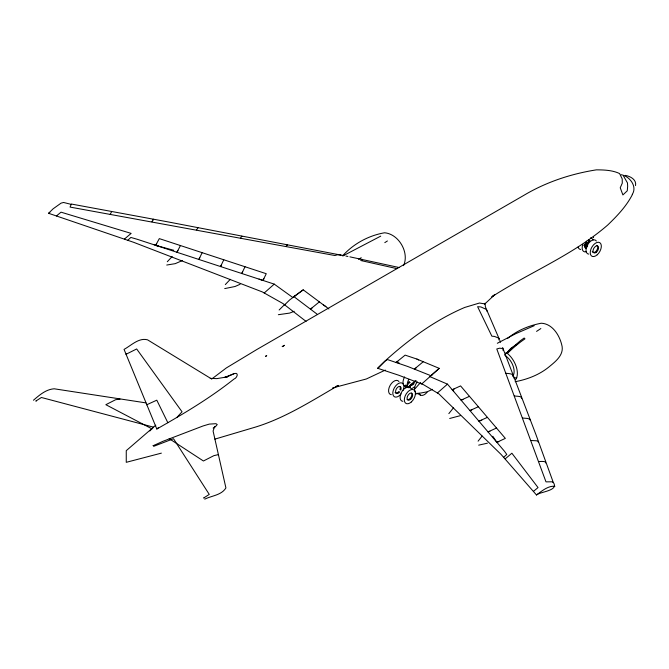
<?xml version="1.0" encoding="UTF-8"?>
<svg xmlns="http://www.w3.org/2000/svg" width="669" height="669" viewBox="0 0 669 669"><rect width="100%" height="100%" fill="white"/><g stroke="black" fill="none" stroke-linecap="round" stroke-linejoin="round"><path stroke-width="1" d="M71.382 204.413L63.58 202.473L61.08 203.125L53.11 208.82L48.569 213.286L133.708 242.337L262.357 291.935L282.954 303.534L306.051 321.404M111.581 211.805L110.193 214.297M153.368 219.884L153.36 219.206L151.955 221.799M409.763 387.435L409.871 386.414L410.231 387.702M587.758 244.979L584.171 245.531L587.482 246.485M584.714 245.841L589.799 240.664L588.394 239.862M340.931 255.081L337.644 254.747L334.918 255.525L70.053 207.081L71.374 204.037L168.245 221.941L343.925 255.667M408.96 382.133L409.177 382.359M502.595 347.512L535.852 434.357L553.271 482.391C559.435 490.845 540.234 491.564 536.488 494.976L501.081 454.435L438.822 393.824L423.402 384.625L398.649 375.192L377.5 368.234L387.535 358.726C410.624 338.171 436.129 319.64 464.687 307.456L479.497 303.015L483.353 303.684L485.084 303.341L485.385 306.845L499.25 339.058L498.798 339.877M502.879 350.23L503.28 349.268L502.795 348.532L499.509 348.198L496.783 348.967L545.988 481.864L552.142 481.805L553.171 482.566M403.532 265.643C409.637 252.731 398.799 233.941 384.558 232.779C368.468 235.588 353.508 243.767 342.536 255.893M202.147 252.673L198.835 259.547L199.788 257.791M196.544 229.852L197.982 227.853M223.789 259.773L220.527 266.655L221.456 264.891M153.82 244.528L155.651 245.339L159.306 238.616L266.262 273.713L262.967 280.445L259.02 279.073M245.021 266.747L241.743 273.546L242.688 271.815M214.707 426.521L213.085 431.028L225.913 487.927C221.481 495.252 211.713 495.67 204.764 499.149M240.731 237.98L241.601 236.249L242.161 236.525M286.131 246.409C286.056 245.866 287.453 243.859 287.545 245.314M487.074 311.328L486.447 309.479L480.919 306.954L477.607 306.695L491.874 336.198L494.441 336.407L498.639 338.062L499.25 339.058M180.429 245.548L176.925 252.338L177.929 250.607M632.255 194.821C626.217 206.495 617.019 216.079 607.619 225.119C573.007 255.04 529.656 272.358 491.498 297.036M262.967 280.445L263.912 278.73M513.073 376.404C514.218 373.377 507.395 373.595 505.848 373.26M521.669 398.632C522.355 395.739 515.724 396.424 514.277 395.914M589.799 240.664L584.79 245.799L584.296 245.347L586.721 241.141M584.371 245.556L586.362 242.287M158.595 246.225L155.651 245.339L156.697 243.625M530.116 420.124L529.982 419.329L527.791 418.476L522.489 418.025M632.247 194.453C637.574 186.35 629.479 176.106 621.141 174.709M590.727 238.223L591.162 237.595L591.162 238.582M406.284 386.741L409.094 382.768M448.84 413.626L453.607 407.63M478.084 441.164L482.165 436.063M415.206 388.555L420.659 382.434M176.917 417.423L182.043 411.786L136.668 348.959L125.973 354.311L126.374 354.026M504.518 355.155L510.798 348.382L517.664 343.849M167.3 261.73L172.159 256.536M225.319 284.576L230.32 279.316M149.814 430.995L151.194 429.548M377.926 368.376L384.943 361.135L387.468 359.562L407.847 366.52L430.911 375.71L432.492 374.607M405.456 387.602L405.171 385.862L405.857 385.152L407.287 386.414L410.34 386.69M405.924 387.869L405.64 386.13L406.326 385.428M279.132 309.998L284.843 304.336M264.222 292.989L274.24 284.124L292.738 297.454L303.216 289.836L328.905 308.986M437.426 392.987L447.469 384.131L504.551 451.358L506.784 454.485L503.698 457.262M284.634 304.838L289.652 299.946L303.216 289.836M421.713 383.981L439.224 368.351L416.879 359.061L405.13 355.13L396.165 362.414L399.159 362.974M56.422 215.978L61.021 212.173L131.149 233.397L124.459 239.05M533.444 491.381L538.035 487.576L511.877 453.214L505.187 458.867M484.381 304.362L494.817 294.611L492.292 296.375M536.488 494.976C541.698 491.096 548.204 485.577 554.91 486.263M407.647 387.527L415.315 380.753M439.224 368.351L429.816 376.597L447.469 384.131M156.814 429.013C183.415 413.927 209.941 398.172 233.907 379.122C237.194 378.085 239.201 372.089 234.351 373.545L224.792 377.349L227.343 376.873L216.856 378.621L210.242 378.386L210.911 378.529L147.565 339.835C138.817 337.427 131.132 345.564 124.058 349.385L156.814 429.013L158.277 427.734M155.802 425.175L126.257 450.663L126.257 462.321L161.371 453.139M423.243 361.728L414.32 369.137L416.026 368.025M33.45 400.238C39.421 395.111 45.902 389.375 54.172 388.789L145.959 402.889M416.143 380.694L408.199 387.226L408.291 387.794M319.447 301.803L310.424 309.153L312.072 308.008M507.704 338.355C517.237 330.361 529.087 325.56 541.213 323.227C552.126 323.629 559.234 334.826 561.634 344.418C564.82 354.629 555.462 361.569 548.622 367.214C539.005 374.941 527.189 379.465 515.155 381.698M211.538 379.156L226.323 367.95L256.729 349.578L523.618 195.49C545.896 182.16 570.791 173.881 596.372 169.851C604.174 169.876 612.436 170.169 619.569 173.547L622.212 178.891L622.287 183.155L620.23 187.763L622.898 194.938L627.254 190.824L627.664 186.308L627.463 182.921L623.458 175.914M536.555 331.389L540.845 328.554M358.609 259.396L361.227 257.716M384.792 242.646L387.41 240.965M396.165 362.414L397.871 361.319M295.547 295.539L293.833 296.568L316.897 314.012M213.143 428.051L215.259 426.897L217.233 424.556L215.995 423.694L209.28 424.104L203.092 425.952L162.709 441.398L153.301 445.671M385.311 370.082L366.344 378.98L332.552 387.97M343.138 255.784L380.745 236.124M48.569 213.286L49.824 212.608M538.269 442.201L538.328 441.465L536.58 440.787L530.768 440.503M545.578 462.94C546.757 460.832 539.9 461.526 538.528 461.585M497.326 343.281L515.766 333.672L534.188 325.711M227.008 376.856L234.351 373.545M182.478 260.509L175.245 263.653L166.732 265.041M432.467 389.35L427.165 391.817L415.675 393.982M496.498 428.026L487.977 431.923L489.934 431.254M146.62 404.812L156.797 400.179L167.844 422.733M453.699 391.198L452.236 389.718L460.59 385.913L505.338 438.387L496.85 442.326L492.819 436.272M469.479 396.332L461.025 400.154L462.973 399.502M478.36 406.752L469.822 410.582L471.787 409.93M240.129 284.258L235.087 286.491L224.717 288.59M487.408 417.372L478.845 421.202L481.797 420.224M127.804 240.238L130.856 237.445L137.178 239.259L274.24 284.124M335.855 386.473L338.414 385.419C311.645 400.873 285.312 417.891 255.541 427.065L214.866 439.132M294.193 311.294L289.618 313.092L278.363 314.706M36.243 400.94L35.8 401.091L41.394 397.486L153.494 427.148L151.972 428.829M204.104 497.853L203.669 498.004L209.255 494.399L173.522 438.713L153.912 446.248L153.142 445.529M496.85 442.326L498.798 441.649M452.236 389.718L454.159 389.074M449.677 418.476L460.222 415.692M478.686 445.153L487.425 443.179M153.293 445.679L154.782 445.387M513.667 377.918L516.794 377.809M587.608 246.025L584.296 245.347M345.915 256.06L347.913 256.453M349.904 256.846L399.293 267.567M397.026 268.645L360.792 260.517L361.385 259.589L362.355 259.38L362.489 260.032M625.272 175.37C630.223 176.265 636.712 179.535 635.55 185.581M155.651 245.339L173.748 250.29M409.846 382.852L409.043 382.133M416.879 359.061L418.643 359.972M151.988 428.879L105.844 404.695L115.662 399.694L120.019 399.125M218.529 455.163L217.776 454.753L213.921 455.639L203.426 460.991L169.157 438.63M584.246 245.214L584.79 245.799M405.171 385.862L405.64 386.13M416.996 393.138L420.375 395.095M323.303 304.88L325.928 306.553M505.965 352.479L508.097 354.043A17.678 10.202 60 0 1 515.69 379.582M409.645 382.476L409.027 381.94L409.963 382.71M405.857 385.152L406.819 386.147M499.843 340.488L500.529 342.244M593.436 236.901L593.554 237.595M505.672 355.916A13.104 7.568 60 0 1 512.889 376.095M592.508 238.766A7.852 4.532 -60 0 1 593.06 239.987M586.253 251.77A7.852 4.532 -60 0 1 582.883 244.319M580.692 249.462A7.852 4.532 -60 0 1 578.1 247.062M586.303 248.324A3.93 2.266 -60 0 1 585.015 245.464M585.291 244.528A3.93 2.266 -60 0 1 585.735 243.608M586.855 247.471A3.93 2.266 -60 0 1 584.898 247.664M588.787 254.136A7.852 4.532 -60 0 1 587.633 244.712A7.852 4.532 -60 0 1 596.372 240.999M596.347 245.356A3.93 2.266 -60 0 1 597.158 249.621A3.93 2.266 -60 0 1 592.993 252.338M592.55 251.929A3.93 2.266 -60 0 1 592.274 251.318M427.081 392.243A7.852 4.532 -60 0 1 418.936 393.046M415.265 391.833A7.852 4.532 -60 0 1 417.297 381.899M402.863 401.341A7.852 4.532 -60 0 1 401.718 391.917A7.852 4.532 -60 0 1 410.457 388.196M411.443 393.146A3.93 2.266 -60 0 1 410.724 397.712A3.93 2.266 -60 0 1 407.07 399.544M401.124 393.916A7.852 4.532 -60 0 1 392.879 394.242A7.852 4.532 -60 0 1 399.309 383.094A7.852 4.532 -60 0 1 403.156 390.395M391.34 394.685A7.852 4.532 -60 0 1 390.194 385.26A7.852 4.532 -60 0 1 398.925 381.547M399.736 391.942A3.93 2.266 -60 0 1 395.613 392.101A3.93 2.266 -60 0 1 398.824 386.531A3.93 2.266 -60 0 1 400.748 390.186M399.911 386.498A3.93 2.266 -60 0 1 399.911 389.701M398.9 391.457A3.93 2.266 -60 0 1 395.103 392.477M414.211 387A7.852 4.532 -60 0 1 411.335 388.664M407.22 384.842A7.852 4.532 -60 0 1 408.851 379.373M405.774 386.356A7.852 4.532 -60 0 1 404.62 376.931M414.161 383.613A3.93 2.266 -60 0 1 410.373 384.625M413.325 383.128A3.93 2.266 -60 0 1 410.549 384.734M510.071 349.628L506.793 353.081L507.353 353.491A99.38 57.375 -60 0 1 521.494 341.29L524.973 338.832L524.153 338.021L520.549 340.605L510.071 349.628M266.63 355.682L265.518 356.326L266.705 355.724M284.45 345.355L282.276 346.609L284.45 345.355M597.225 254.78A7.852 4.532 -60 0 0 599.717 242.621A7.852 4.532 -60 0 0 590.426 250.858A7.852 4.532 -60 0 0 597.225 254.78M596.505 252.104A3.93 2.266 -60 0 0 597.751 246.016A3.93 2.266 -60 0 0 593.11 250.139A3.93 2.266 -60 0 0 596.505 252.104M411.31 401.985A7.852 4.532 -60 0 0 413.802 389.818A7.852 4.532 -60 0 0 404.511 398.063A7.852 4.532 -60 0 0 411.31 401.985M410.59 399.301A3.93 2.266 -60 0 0 411.836 393.221A3.93 2.266 -60 0 0 407.187 397.344A3.93 2.266 -60 0 0 410.59 399.301"/></g></svg>
